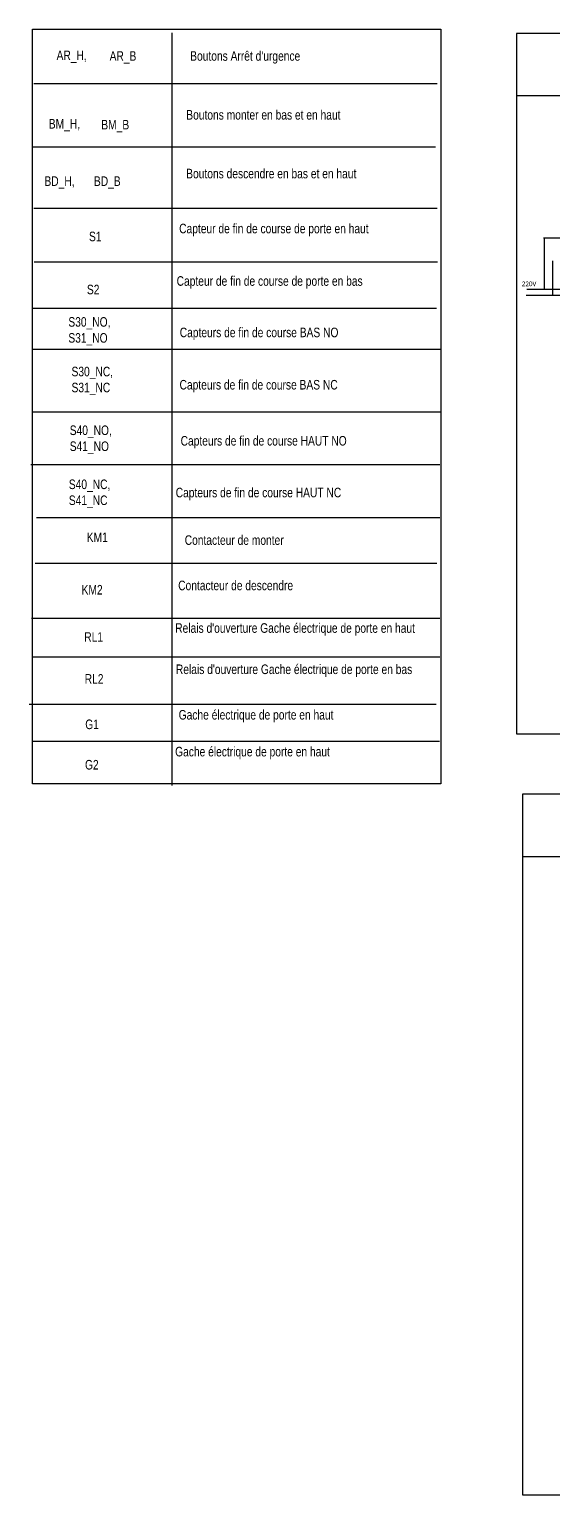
# Model space of a CAD drawing. Header units: millimetres. Extents: x -697 to 9610, y -2715 to 1893.
# Drawn here: x 7186 to 7929, y -2715 to -636 of the extents above; entities that cross this region are included whole.
import ezdxf

# ---------------------------------------------------------------- set-up
doc = ezdxf.new("R2010")
doc.units = ezdxf.units.MM
doc.layers.add('CADRE SCHEMAS UNIFILAIRE', color=7, linetype='Continuous')
doc.styles.add('1-20 R', font='bgothl.ttf', dxfattribs={"width": 0.8, "height": 0.045})

msp = doc.modelspace()

# ---------------------------------------------------------------- linework, layer by layer
at = {"color": 7, "linetype": 'Continuous', "ltscale": 0.8}
for p, q in [((7388.265, -640.604), (7388.265, -1708.645)), ((7192.544, -712.459), (7765.233, -712.459)), ((7190.186, -802.323), (7762.875, -802.323)), ((7192.544, -889.474), (7765.233, -889.474)), ((7192.689, -965.543), (7765.379, -965.543)), ((7191.387, -1031.42), (7764.076, -1031.42)), ((7190.333, -1089.43), (7769.669, -1089.43)), ((7190.333, -1178.27), (7770.514, -1178.27)), ((7188.194, -1253.216), (7768.825, -1253.216)), ((7196.253, -1328.352), (7768.943, -1328.352)), ((7194.164, -1393.09), (7764.546, -1393.09)), ((7189.266, -1471.009), (7769.079, -1471.009)), ((7191.594, -1525.897), (7769.079, -1525.897)), ((7185.988, -1593.143), (7763.473, -1593.143)), ((7191.015, -1645.872), (7768.5, -1645.872))]:
    msp.add_line(p, q, dxfattribs=at)
at = {"color": 7, "ltscale": 0.8}
for p, q in [((7916.079, -931.687), (9189.605, -931.687)), ((7917.016, -932.242), (7917.016, -1004.114)), ((7929.023, -963.964), (7929.023, -1013.469))]:
    msp.add_line(p, q, dxfattribs=at)
at = {"linetype": 'ByBlock', "ltscale": 0.8}
for p, q in [((8017.226, -1013.469), (7891.624, -1013.469)), ((8017.895, -1004.794), (7892.292, -1004.794))]:
    msp.add_line(p, q, dxfattribs=at)
at = {"color": 7, "linetype": 'Continuous', "ltscale": 0.8}
msp.add_lwpolyline([(7190.333, -635.582), (7770.092, -635.582), (7770.092, -1706.134), (7190.333, -1706.134)], close=True, dxfattribs=at)
at = {"color": 255, "elevation": 120.131}
for points in [[(9387.26, -641.447), (7877.875, -641.447), (7877.875, -1635.374), (9387.26, -1635.374)], [(9387.26, -641.447), (7877.875, -641.447), (7877.875, -1635.374), (9387.26, -1635.374)], [(9395.823, -1720.999), (7886.438, -1720.999), (7886.438, -2714.926), (9395.823, -2714.926)], [(9395.823, -1720.999), (7886.438, -1720.999), (7886.438, -2714.926), (9395.823, -2714.926)]]:
    msp.add_lwpolyline(points, close=True, dxfattribs=at)
at = {"layer": 'CADRE SCHEMAS UNIFILAIRE'}
for p, q in [((9387.26, -730.073, 120.131), (7877.875, -730.073, 120.131)), ((9395.823, -1809.626, 120.131), (7886.438, -1809.626, 120.131))]:
    msp.add_line(p, q, dxfattribs=at)
at = {"layer": 'CADRE SCHEMAS UNIFILAIRE', "elevation": 120.131}
for points in [[(9387.26, -641.447), (7877.875, -641.447), (7877.875, -1635.374), (9387.26, -1635.374)], [(9395.823, -1720.999), (7886.438, -1720.999), (7886.438, -2714.926), (9395.823, -2714.926)]]:
    msp.add_lwpolyline(points, close=True, dxfattribs=at)

# ---------------------------------------------------------------- texts
at = {"color": 3, "linetype": 'Continuous', "ltscale": 0.8, "attachment_point": 1, "style": '1-20 R'}
for s, width, heights, insert, char_height in [('{\\C256;AR_H,}', 42.01156, [0], (7224.736, -665.713), 13.58108), ('{\\C256;AR_B}', 42.01156, [0], (7300.07, -666.627), 13.58108), ("{\\Ftxt|c0;\\C256;Boutons Arrêt d'urgence}", 271.01207, [0], (7414.477, -666.614), 13.58108), ('{\\C256;BM_H,}', 17.38549, [23.256], (7213.735, -762.865), 13.58108), ('{\\C256;BM_B}', 17.38549, [0], (7288.257, -764.058), 13.58108), ('{\\Ftxt|c0;\\C256;Boutons monter en bas et en haut}', 271.01207, [0], (7408.915, -750.148), 13.58108), ('{\\C256;BD_H,}', 11.49724, [0], (7207.509, -844.224), 13.58108), ('{\\C256;BD_B}', 30.01187, [17.354], (7277.786, -844.247), 13.58108), ('{\\Ftxt|c0;\\C256;Boutons descendre en bas et en haut}', 271.01207, [0], (7408.823, -833.476), 13.58108), ('{\\Ftxt|c0;\\C256;Capteur de fin de course de porte en haut}', 355.24909, [0], (7398.792, -911.452), 13.58108), ('{\\C256;S1}', 42.01156, [0], (7270.743, -922.697), 13.5811), ('{\\C256;S2}', 42.01156, [0], (7267.787, -997.982), 13.5811), ('{\\Ftxt|c0;\\C256;Capteur de fin de course de porte en bas}', 355.24909, [0], (7395.197, -985.935), 13.58108), ('{\\C256;S30_NO,\\PS31_NO}', 42.01156, [0], (7241.454, -1044.017), 13.58108), ('{\\Ftxt|c0;\\C256;Capteurs de fin de course BAS NO}', 355.24909, [0], (7399.606, -1058.913), 13.58108), ('{\\C256;S30_NC,\\PS31_NC}', 42.01156, [0], (7245.972, -1114.43), 13.58108), ('{\\Ftxt|c0;\\C256;Capteurs de fin de course BAS NC}', 355.24909, [0], (7399.359, -1133.137), 13.58108), ('{\\C256;S40_NO,\\PS41_NO}', 42.01156, [0], (7243.406, -1197.73), 13.58108), ('{\\Ftxt|c0;\\C256;Capteurs de fin de course HAUT NO}', 355.24909, [0], (7400.858, -1212.674), 13.58108), ('{\\C256;S40_NC,\\PS41_NC}', 42.01156, [0], (7242.123, -1274.417), 13.58108), ('{\\Ftxt|c0;\\C256;Capteurs de fin de course HAUT NC}', 355.24909, [0], (7393.885, -1286.103), 13.58108), ('{\\C256;KM1}', 42.01156, [0], (7267.529, -1349.665), 13.58108), ('{\\Ftxt|c0;\\C256;Contacteur de monter }', 355.24909, [0], (7406.661, -1353.565), 13.58108), ('{\\C256;KM2}', 42.01156, [0], (7260.295, -1424.024), 13.58108), ('{\\Ftxt|c0;\\C256;Contacteur de descendre}', 355.24909, [0], (7397.409, -1417.917), 13.58108), ('{\\C256;RL1}', 42.01156, [0], (7264.057, -1491.04), 13.58108), ("{\\Ftxt|c0;\\C256;Relais d'ouverture Gache électrique de porte en haut}", 355.24909, [40.743], (7393.188, -1478.355), 13.58108), ("{\\Ftxt|c0;\\C256;Relais d'ouverture Gache électrique de porte en bas}", 355.24909, [0], (7394.167, -1536.88), 13.58108), ('{\\C256;RL2}', 42.01156, [0], (7264.655, -1550.483), 13.58108), ('{\\Ftxt|c0;\\C256; Gache électrique de porte en haut}', 355.24909, [40.743], (7394.063, -1601.446), 13.58108), ('{\\C256;G1}', 42.01156, [0], (7265.455, -1615.023), 13.5811), ('{\\Ftxt|c0;\\C256;Gache électrique de porte en haut}', 355.24909, [40.743], (7393.076, -1653.732), 13.58108), ('{\\C256;G2}', 42.01156, [0], (7265.059, -1672.344), 13.5811)]:
    msp.add_mtext_dynamic_manual_height_columns(s, width=width, gutter_width=1.752, heights=heights, dxfattribs=dict(at, insert=insert, char_height=char_height))
at = {"linetype": 'ByBlock', "ltscale": 0.8, "insert": (7885.286, -993.444), "char_height": 6.61676, "attachment_point": 1, "style": '1-20 R'}
msp.add_mtext_dynamic_manual_height_columns('{\\fCalibri Light|b0|i0|c0|p34;\\C256;220V}', width=23.07937, gutter_width=16.542, heights=[0], dxfattribs=at)

doc.saveas('drawing.dxf')
